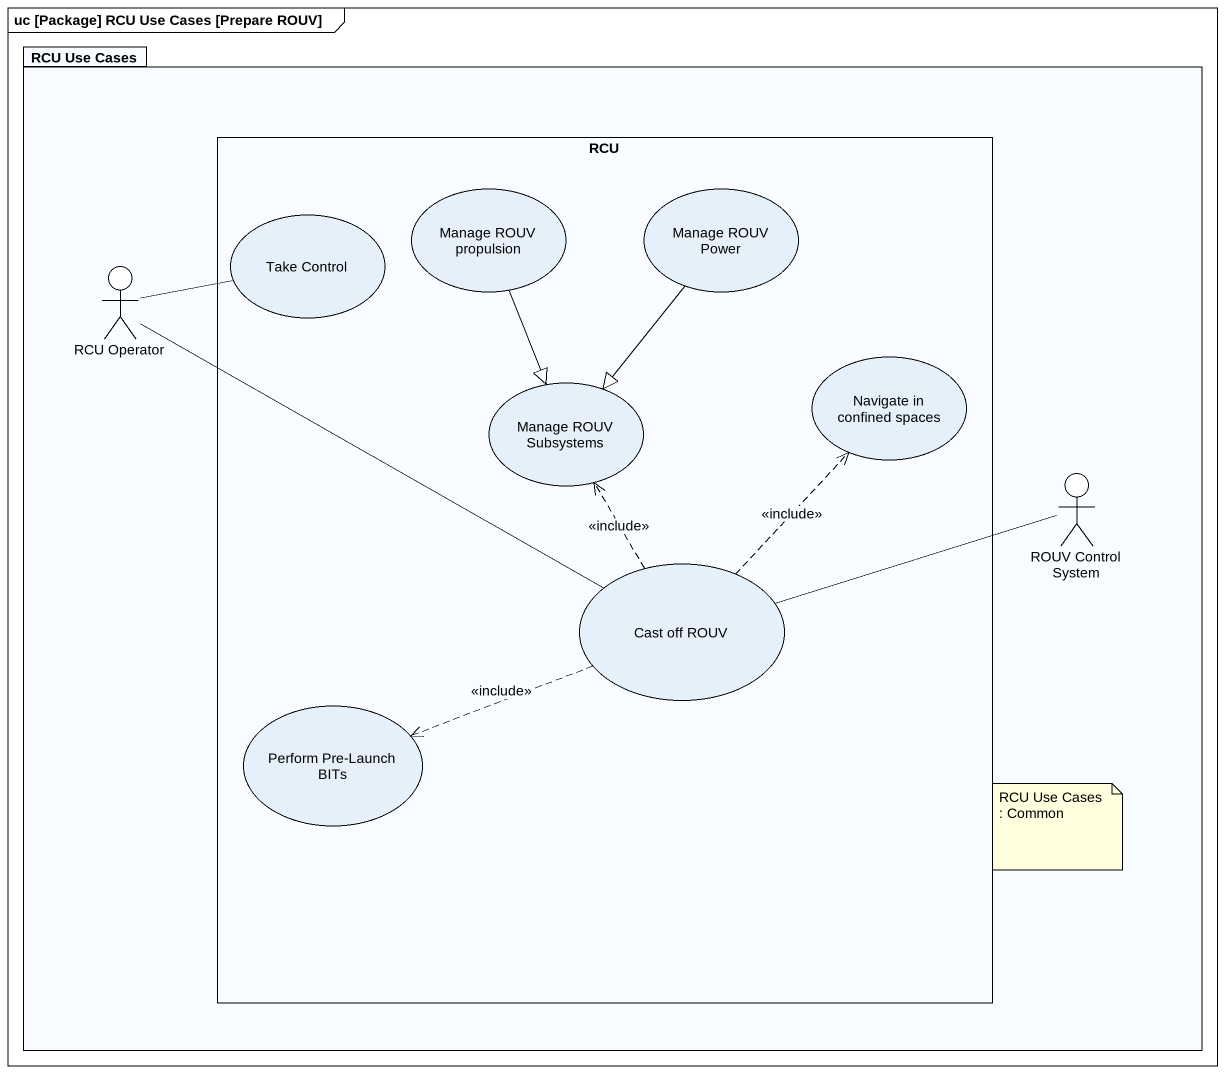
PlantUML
@startuml
mainframe uc [Package] RCU Use Cases [Prepare ROUV]
package "RCU Use Cases" as RCU_Use_Cases {
  rectangle RCU {
    usecase "Take Control" as Take_Control
    usecase "Manage ROUV propulsion" as Manage_ROUV_propulsion
    usecase "Manage ROUV Power" as Manage_ROUV_Power
    usecase "Manage ROUV Subsystems" as Manage_ROUV_Subsystems
    usecase "Navigate in confined spaces" as Navigate_in_confined_spaces
    usecase "Cast off ROUV" as Cast_off_ROUV
    usecase "Perform Pre-Launch BITs" as Perform_Pre_Launch_BITs
  }
  actor "RCU Operator" as RCU_Operator
  actor "ROUV Control System" as ROUV_Control_System
}
Manage_ROUV_propulsion --|> Manage_ROUV_Subsystems
Manage_ROUV_Power --|> Manage_ROUV_Subsystems
RCU_Operator -right- Take_Control
RCU_Operator -right- Cast_off_ROUV
Cast_off_ROUV .up.> Manage_ROUV_Subsystems : <<include>>
Cast_off_ROUV .up.> Navigate_in_confined_spaces : <<include>>
Cast_off_ROUV -right- ROUV_Control_System
Cast_off_ROUV .left.> Perform_Pre_Launch_BITs : <<include>>
note as N1
  RCU Use Cases : Common
end note
@enduml
